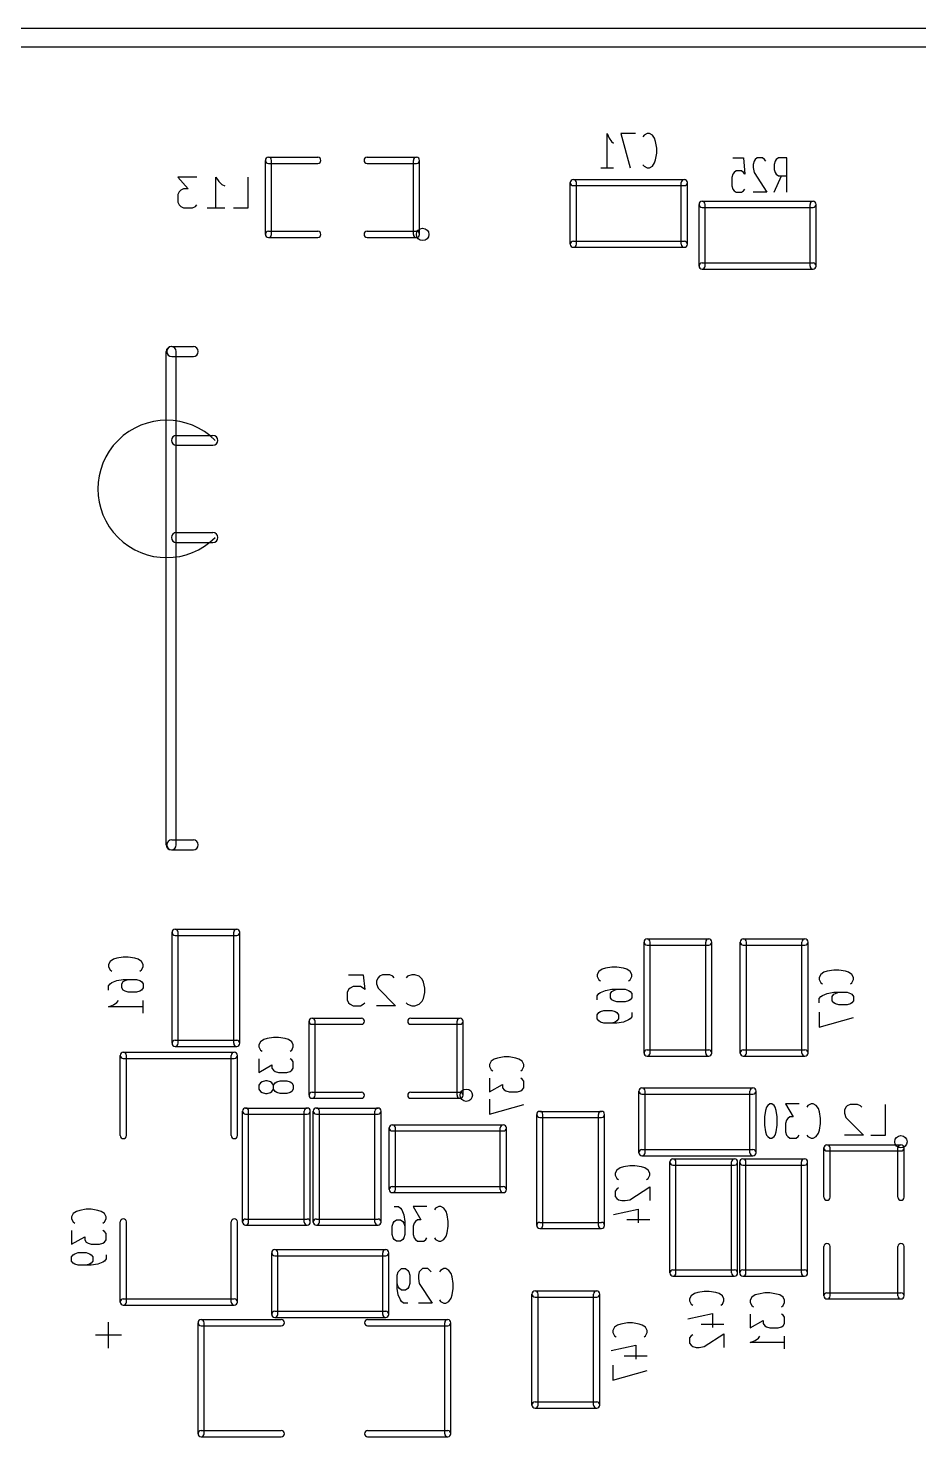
# Model space of a CAD drawing. Extents: x 32880 to 68030, y 27285 to 49782.
# Drawn here: x 47786 to 55008, y 38360 to 49782 of the extents above; entities that cross this region are included whole.
import ezdxf

# ---------------------------------------------------------------- set-up
doc = ezdxf.new("R2010")
doc.units = 0
doc.layers.add('BLACK', color=1, linetype='CONTINUOUS')

msp = doc.modelspace()

# ---------------------------------------------------------------- linework, layer by layer
at = {"layer": 'BLACK'}
for p, q in [((34455, 49782), (66455, 49782)), ((34455, 49632), (66455, 49632)), ((52480, 48649), (52480, 48929)), ((52480, 48929), (52497, 48889)), ((52497, 48889), (52515, 48862)), ((52711, 48929), (52591, 48929)), ((52591, 48929), (52668, 48649)), ((52780, 48915), (52771, 48902)), ((52806, 48929), (52780, 48915)), ((52823, 48929), (52806, 48929)), ((52848, 48915), (52823, 48929)), ((52866, 48889), (52848, 48915)), ((52874, 48862), (52866, 48889)), ((52515, 48862), (52532, 48849)), ((52883, 48809), (52874, 48862)), ((52883, 48769), (52883, 48809)), ((49710, 48110), (49710, 48710)), ((49735, 48735), (50135, 48735)), ((49735, 48685), (50135, 48685)), ((49760, 48110), (49760, 48710)), ((50535, 48735), (50935, 48735)), ((50535, 48685), (50935, 48685)), ((50910, 48110), (50910, 48710)), ((50960, 48110), (50960, 48710)), ((52771, 48675), (52780, 48662)), ((52780, 48662), (52806, 48649)), ((52823, 48649), (52848, 48662)), ((52848, 48662), (52866, 48689)), ((52866, 48689), (52874, 48715)), ((52874, 48715), (52883, 48769)), ((53501, 48731), (53587, 48731)), ((53587, 48731), (53596, 48597)), ((53672, 48704), (53664, 48677)), ((53664, 48677), (53664, 48651)), ((53681, 48717), (53672, 48704)), ((53698, 48731), (53681, 48717)), ((53741, 48731), (53698, 48731)), ((53758, 48717), (53741, 48731)), ((53767, 48704), (53758, 48717)), ((53844, 48704), (53835, 48677)), ((53835, 48677), (53835, 48637)), ((53852, 48717), (53844, 48704)), ((53870, 48731), (53852, 48717)), ((53938, 48731), (53870, 48731)), ((53938, 48451), (53938, 48731)), ((49154, 48575), (49000, 48575)), ((49000, 48575), (49083, 48480)), ((49309, 48325), (49309, 48575)), ((49309, 48575), (49333, 48539)), ((49570, 48325), (49570, 48575)), ((52207, 48555), (53107, 48555)), ((52429, 48649), (52532, 48649)), ((52806, 48649), (52823, 48649)), ((53501, 48597), (53493, 48571)), ((53493, 48571), (53493, 48504)), ((53510, 48611), (53501, 48597)), ((53527, 48624), (53510, 48611)), ((53570, 48624), (53527, 48624)), ((53587, 48611), (53570, 48624)), ((53596, 48597), (53587, 48611)), ((53664, 48651), (53672, 48611)), ((53672, 48611), (53775, 48451)), ((53835, 48637), (53844, 48611)), ((53835, 48451), (53895, 48584)), ((53844, 48611), (53852, 48597)), ((53852, 48597), (53870, 48584)), ((53870, 48584), (53938, 48584)), ((49011, 48456), (49000, 48432)), ((49000, 48432), (49000, 48372)), ((49023, 48468), (49011, 48456)), ((49047, 48480), (49023, 48468)), ((49083, 48480), (49047, 48480)), ((49333, 48539), (49357, 48515)), ((49357, 48515), (49380, 48503)), ((52182, 48030), (52182, 48530)), ((52207, 48505), (53107, 48505)), ((52232, 48030), (52232, 48530)), ((53082, 48030), (53082, 48530)), ((53132, 48030), (53132, 48530)), ((53493, 48504), (53501, 48477)), ((53501, 48477), (53510, 48464)), ((53510, 48464), (53527, 48451)), ((53527, 48451), (53570, 48451)), ((53570, 48451), (53587, 48464)), ((53587, 48464), (53596, 48477)), ((53775, 48451), (53664, 48451)), ((49000, 48372), (49011, 48349)), ((49011, 48349), (49023, 48337)), ((49023, 48337), (49047, 48325)), ((49047, 48325), (49119, 48325)), ((49119, 48325), (49142, 48337)), ((49142, 48337), (49154, 48349)), ((49238, 48325), (49380, 48325)), ((49451, 48325), (49570, 48325)), ((53226, 47853), (53226, 48353)), ((53251, 48378), (54151, 48378)), ((53251, 48328), (54151, 48328)), ((53276, 47853), (53276, 48353)), ((54126, 47853), (54126, 48353)), ((54176, 47853), (54176, 48353)), ((49735, 48135), (50135, 48135)), ((50535, 48135), (50935, 48135)), ((49735, 48085), (50135, 48085)), ((50535, 48085), (50935, 48085)), ((52207, 48055), (53107, 48055)), ((52207, 48005), (53107, 48005)), ((53251, 47878), (54151, 47878)), ((53251, 47828), (54151, 47828)), ((48950, 47200), (49126, 47200)), ((48906, 43160), (48906, 47160)), ((48950, 47120), (49126, 47120)), ((48986, 43160), (48986, 47160)), ((48989, 46480), (49285, 46480)), ((48989, 46400), (49285, 46400)), ((48989, 45692), (49285, 45692)), ((48989, 45612), (49285, 45612)), ((48950, 43200), (49126, 43200)), ((48950, 43120), (49126, 43120)), ((48953, 41551), (48953, 42451)), ((48978, 42476), (49478, 42476)), ((48978, 42426), (49478, 42426)), ((49003, 41551), (49003, 42451)), ((49453, 41551), (49453, 42451)), ((49503, 41551), (49503, 42451)), ((52805, 42397), (53305, 42397)), ((53585, 42397), (54085, 42397)), ((52780, 41472), (52780, 42372)), ((52805, 42347), (53305, 42347)), ((52830, 41472), (52830, 42372)), ((53280, 41472), (53280, 42372)), ((53330, 41472), (53330, 42372)), ((53560, 41472), (53560, 42372)), ((53585, 42347), (54085, 42347)), ((53610, 41472), (53610, 42372)), ((54060, 41472), (54060, 42372)), ((54110, 41472), (54110, 42372)), ((48452, 42214), (48438, 42189)), ((48438, 42189), (48438, 42172)), ((48438, 42172), (48452, 42146)), ((48478, 42232), (48452, 42214)), ((48505, 42240), (48478, 42232)), ((48558, 42249), (48505, 42240)), ((48598, 42249), (48558, 42249)), ((48652, 42240), (48598, 42249)), ((48678, 42232), (48652, 42240)), ((48705, 42214), (48678, 42232)), ((48718, 42189), (48705, 42214)), ((48705, 42146), (48718, 42172)), ((48718, 42172), (48718, 42189)), ((52440, 42152), (52414, 42134)), ((52467, 42160), (52440, 42152)), ((52520, 42169), (52467, 42160)), ((52560, 42169), (52520, 42169)), ((52614, 42160), (52560, 42169)), ((52640, 42152), (52614, 42160)), ((52667, 42134), (52640, 42152)), ((48438, 42017), (48452, 42034)), ((48452, 42146), (48465, 42137)), ((48452, 42034), (48465, 42043)), ((48465, 42043), (48505, 42060)), ((48505, 42060), (48558, 42069)), ((48545, 42034), (48558, 42052)), ((48545, 42000), (48545, 42034)), ((48558, 42069), (48665, 42069)), ((48558, 42052), (48572, 42060)), ((48572, 42060), (48598, 42069)), ((48665, 42069), (48692, 42060)), ((48692, 42137), (48705, 42146)), ((48692, 42060), (48705, 42052)), ((48705, 42052), (48718, 42034)), ((48718, 42034), (48718, 42000)), ((50385, 42106), (50504, 42106)), ((50504, 42106), (50516, 41987)), ((50623, 42082), (50612, 42058)), ((50612, 42058), (50612, 42034)), ((50612, 42034), (50623, 41999)), ((50635, 42094), (50623, 42082)), ((50659, 42106), (50635, 42094)), ((50719, 42106), (50659, 42106)), ((50742, 42094), (50719, 42106)), ((50754, 42082), (50742, 42094)), ((50862, 42094), (50850, 42082)), ((50897, 42106), (50862, 42094)), ((50921, 42106), (50897, 42106)), ((50957, 42094), (50921, 42106)), ((50981, 42070), (50957, 42094)), ((50992, 42046), (50981, 42070)), ((51004, 41999), (50992, 42046)), ((52414, 42134), (52400, 42109)), ((52400, 42109), (52400, 42092)), ((52400, 42092), (52414, 42066)), ((52414, 42066), (52427, 42057)), ((52654, 42057), (52667, 42066)), ((52680, 42109), (52667, 42134)), ((52667, 42066), (52680, 42092)), ((52680, 42092), (52680, 42109)), ((54213, 42110), (54199, 42085)), ((54199, 42085), (54199, 42068)), ((54199, 42068), (54213, 42042)), ((54239, 42128), (54213, 42110)), ((54213, 42042), (54226, 42033)), ((54266, 42136), (54239, 42128)), ((54319, 42145), (54266, 42136)), ((54359, 42145), (54319, 42145)), ((54413, 42136), (54359, 42145)), ((54439, 42128), (54413, 42136)), ((54466, 42110), (54439, 42128)), ((54453, 42033), (54466, 42042)), ((54479, 42085), (54466, 42110)), ((54466, 42042), (54479, 42068)), ((54479, 42068), (54479, 42085)), ((48438, 41983), (48438, 42017)), ((48558, 41983), (48545, 42000)), ((48572, 41974), (48558, 41983)), ((48598, 41966), (48572, 41974)), ((48665, 41966), (48598, 41966)), ((48692, 41974), (48665, 41966)), ((48705, 41983), (48692, 41974)), ((48718, 42000), (48705, 41983)), ((50385, 41987), (50374, 41963)), ((50374, 41963), (50374, 41903)), ((50397, 41999), (50385, 41987)), ((50421, 42011), (50397, 41999)), ((50481, 42011), (50421, 42011)), ((50504, 41999), (50481, 42011)), ((50516, 41987), (50504, 41999)), ((50623, 41999), (50766, 41856)), ((50992, 41915), (51004, 41963)), ((51004, 41963), (51004, 41999)), ((52400, 41937), (52414, 41954)), ((52400, 41903), (52400, 41937)), ((52414, 41954), (52427, 41963)), ((52427, 41963), (52467, 41980)), ((52467, 41980), (52520, 41989)), ((52507, 41954), (52520, 41972)), ((52507, 41920), (52507, 41954)), ((52520, 41903), (52507, 41920)), ((52520, 41989), (52627, 41989)), ((52520, 41972), (52534, 41980)), ((52534, 41980), (52560, 41989)), ((52627, 41989), (52654, 41980)), ((52654, 41980), (52667, 41972)), ((52667, 41972), (52680, 41954)), ((52680, 41920), (52667, 41903)), ((52680, 41954), (52680, 41920)), ((54199, 41913), (54213, 41930)), ((54213, 41930), (54226, 41939)), ((54226, 41939), (54266, 41956)), ((54266, 41956), (54319, 41965)), ((54306, 41930), (54319, 41948)), ((54306, 41896), (54306, 41930)), ((54319, 41965), (54426, 41965)), ((54319, 41948), (54333, 41956)), ((54333, 41956), (54359, 41965)), ((54426, 41965), (54453, 41956)), ((54453, 41956), (54466, 41948)), ((54466, 41948), (54479, 41930)), ((54479, 41930), (54479, 41896)), ((48438, 41846), (48478, 41863)), ((48718, 41846), (48438, 41846)), ((48478, 41863), (48505, 41881)), ((48505, 41881), (48518, 41898)), ((48718, 41795), (48718, 41898)), ((50374, 41903), (50385, 41880)), ((50385, 41880), (50397, 41868)), ((50397, 41868), (50421, 41856)), ((50421, 41856), (50481, 41856)), ((50481, 41856), (50504, 41868)), ((50504, 41868), (50516, 41880)), ((50766, 41856), (50612, 41856)), ((50850, 41880), (50862, 41868)), ((50862, 41868), (50897, 41856)), ((50897, 41856), (50921, 41856)), ((50921, 41856), (50957, 41868)), ((50957, 41868), (50981, 41892)), ((50981, 41892), (50992, 41915)), ((52414, 41801), (52427, 41809)), ((52427, 41809), (52454, 41818)), ((52454, 41818), (52520, 41818)), ((52534, 41894), (52520, 41903)), ((52520, 41818), (52547, 41809)), ((52560, 41886), (52534, 41894)), ((52547, 41809), (52560, 41801)), ((52627, 41886), (52560, 41886)), ((52654, 41894), (52627, 41886)), ((52667, 41903), (52654, 41894)), ((54199, 41879), (54199, 41913)), ((54319, 41879), (54306, 41896)), ((54333, 41870), (54319, 41879)), ((54359, 41862), (54333, 41870)), ((54426, 41862), (54359, 41862)), ((54453, 41870), (54426, 41862)), ((54466, 41879), (54453, 41870)), ((54479, 41896), (54466, 41879)), ((50064, 41130), (50064, 41730)), ((50089, 41755), (50489, 41755)), ((50089, 41705), (50489, 41705)), ((50114, 41130), (50114, 41730)), ((50889, 41755), (51289, 41755)), ((50889, 41705), (51289, 41705)), ((51264, 41130), (51264, 41730)), ((51314, 41130), (51314, 41730)), ((52400, 41783), (52414, 41801)), ((52400, 41749), (52400, 41783)), ((52414, 41732), (52400, 41749)), ((52427, 41723), (52414, 41732)), ((52454, 41715), (52427, 41723)), ((52560, 41715), (52454, 41715)), ((52547, 41723), (52520, 41715)), ((52560, 41732), (52547, 41723)), ((52560, 41801), (52574, 41783)), ((52574, 41749), (52560, 41732)), ((52614, 41723), (52560, 41715)), ((52574, 41783), (52574, 41749)), ((52654, 41741), (52614, 41723)), ((52667, 41749), (52654, 41741)), ((52680, 41766), (52667, 41749)), ((52680, 41801), (52680, 41766)), ((54199, 41802), (54199, 41682)), ((54199, 41682), (54479, 41759)), ((49696, 41581), (49670, 41563)), ((49723, 41589), (49696, 41581)), ((49776, 41598), (49723, 41589)), ((49816, 41598), (49776, 41598)), ((49870, 41589), (49816, 41598)), ((49896, 41581), (49870, 41589)), ((49923, 41563), (49896, 41581)), ((48558, 41478), (49458, 41478)), ((48978, 41576), (49478, 41576)), ((48978, 41526), (49478, 41526)), ((49670, 41563), (49656, 41538)), ((49656, 41538), (49656, 41521)), ((49656, 41521), (49670, 41495)), ((49670, 41495), (49683, 41486)), ((49910, 41486), (49923, 41495)), ((49936, 41538), (49923, 41563)), ((49923, 41495), (49936, 41521)), ((49936, 41521), (49936, 41538)), ((52805, 41497), (53305, 41497)), ((53585, 41497), (54085, 41497)), ((48533, 40803), (48533, 41453)), ((48558, 41428), (49458, 41428)), ((48583, 40803), (48583, 41453)), ((49433, 40803), (49433, 41453)), ((49483, 40803), (49483, 41453)), ((49656, 41426), (49656, 41315)), ((49656, 41315), (49763, 41375)), ((49763, 41375), (49763, 41349)), ((49763, 41349), (49776, 41332)), ((49923, 41418), (49910, 41426)), ((49936, 41401), (49923, 41418)), ((49923, 41332), (49936, 41349)), ((49936, 41349), (49936, 41401)), ((51540, 41405), (51526, 41380)), ((51526, 41380), (51526, 41363)), ((51526, 41363), (51540, 41337)), ((51566, 41423), (51540, 41405)), ((51593, 41431), (51566, 41423)), ((51646, 41440), (51593, 41431)), ((51686, 41440), (51646, 41440)), ((51740, 41431), (51686, 41440)), ((51766, 41423), (51740, 41431)), ((51793, 41405), (51766, 41423)), ((51806, 41380), (51793, 41405)), ((51793, 41337), (51806, 41363)), ((51806, 41363), (51806, 41380)), ((52805, 41447), (53305, 41447)), ((53585, 41447), (54085, 41447)), ((49683, 41238), (49670, 41230)), ((49710, 41247), (49683, 41238)), ((49723, 41247), (49710, 41247)), ((49750, 41238), (49723, 41247)), ((49763, 41230), (49750, 41238)), ((49776, 41332), (49790, 41323)), ((49790, 41323), (49816, 41315)), ((49790, 41230), (49803, 41238)), ((49803, 41238), (49830, 41247)), ((49816, 41315), (49883, 41315)), ((49830, 41247), (49883, 41247)), ((49883, 41315), (49910, 41323)), ((49883, 41247), (49910, 41238)), ((49910, 41323), (49923, 41332)), ((49910, 41238), (49923, 41230)), ((51526, 41268), (51526, 41157)), ((51540, 41337), (51553, 41328)), ((51780, 41328), (51793, 41337)), ((51793, 41260), (51780, 41268)), ((51806, 41243), (51793, 41260)), ((51806, 41191), (51806, 41243)), ((49670, 41230), (49656, 41212)), ((49656, 41212), (49656, 41178)), ((49656, 41178), (49670, 41161)), ((49670, 41161), (49683, 41152)), ((49683, 41152), (49710, 41144)), ((49710, 41144), (49723, 41144)), ((49723, 41144), (49750, 41152)), ((49750, 41152), (49763, 41161)), ((49776, 41212), (49763, 41230)), ((49763, 41161), (49776, 41178)), ((49776, 41212), (49790, 41230)), ((49776, 41178), (49776, 41212)), ((49790, 41161), (49776, 41178)), ((49803, 41152), (49790, 41161)), ((49830, 41144), (49803, 41152)), ((49883, 41144), (49830, 41144)), ((49910, 41152), (49883, 41144)), ((49923, 41161), (49910, 41152)), ((49923, 41230), (49936, 41212)), ((49936, 41178), (49923, 41161)), ((49936, 41212), (49936, 41178)), ((50089, 41155), (50489, 41155)), ((50889, 41155), (51289, 41155)), ((51526, 41157), (51633, 41217)), ((51633, 41217), (51633, 41191)), ((51633, 41191), (51646, 41174)), ((51646, 41174), (51660, 41165)), ((51660, 41165), (51686, 41157)), ((51686, 41157), (51753, 41157)), ((51753, 41157), (51780, 41165)), ((51780, 41165), (51793, 41174)), ((51793, 41174), (51806, 41191)), ((52738, 40664), (52738, 41164)), ((52763, 41189), (53663, 41189)), ((52763, 41139), (53663, 41139)), ((52788, 40664), (52788, 41164)), ((53638, 40664), (53638, 41164)), ((53688, 40664), (53688, 41164)), ((49549, 41026), (50049, 41026)), ((50089, 41105), (50489, 41105)), ((50123, 41026), (50623, 41026)), ((50889, 41105), (51289, 41105)), ((51526, 41097), (51526, 40977)), ((51526, 40977), (51806, 41054)), ((53765, 41007), (53757, 40954)), ((53774, 41034), (53765, 41007)), ((53783, 41047), (53774, 41034)), ((53800, 41061), (53783, 41047)), ((53817, 41061), (53800, 41061)), ((53834, 41047), (53817, 41061)), ((53843, 41034), (53834, 41047)), ((53851, 41007), (53843, 41034)), ((53860, 40954), (53851, 41007)), ((54039, 41061), (53928, 41061)), ((53928, 41061), (53988, 40954)), ((54108, 41047), (54099, 41034)), ((54134, 41061), (54108, 41047)), ((54151, 41061), (54134, 41061)), ((54176, 41047), (54151, 41061)), ((54194, 41021), (54176, 41047)), ((54202, 40994), (54194, 41021)), ((54416, 41032), (54405, 41008)), ((54405, 41008), (54405, 40984)), ((54428, 41044), (54416, 41032)), ((54452, 41056), (54428, 41044)), ((54512, 41056), (54452, 41056)), ((54535, 41044), (54512, 41056)), ((54547, 41032), (54535, 41044)), ((54737, 40806), (54737, 41056)), ((49524, 40101), (49524, 41001)), ((49549, 40976), (50049, 40976)), ((49574, 40101), (49574, 41001)), ((50024, 40101), (50024, 41001)), ((50074, 40101), (50074, 41001)), ((50098, 40101), (50098, 41001)), ((50123, 40976), (50623, 40976)), ((50148, 40101), (50148, 41001)), ((50598, 40101), (50598, 41001)), ((50648, 40101), (50648, 41001)), ((51910, 40074), (51910, 40974)), ((51935, 40999), (52435, 40999)), ((51935, 40949), (52435, 40949)), ((51960, 40074), (51960, 40974)), ((52410, 40074), (52410, 40974)), ((52460, 40074), (52460, 40974)), ((53757, 40954), (53757, 40887)), ((53860, 40887), (53860, 40954)), ((53936, 40927), (53928, 40901)), ((53928, 40901), (53928, 40834)), ((53945, 40941), (53936, 40927)), ((53962, 40954), (53945, 40941)), ((53988, 40954), (53962, 40954)), ((54211, 40941), (54202, 40994)), ((54202, 40847), (54211, 40901)), ((54211, 40901), (54211, 40941)), ((54405, 40984), (54416, 40949)), ((54416, 40949), (54559, 40806)), ((50714, 40365), (50714, 40865)), ((50739, 40890), (51639, 40890)), ((50739, 40840), (51639, 40840)), ((50764, 40365), (50764, 40865)), ((51614, 40365), (51614, 40865)), ((51664, 40365), (51664, 40865)), ((53757, 40887), (53765, 40834)), ((53765, 40834), (53774, 40807)), ((53774, 40807), (53783, 40794)), ((53783, 40794), (53800, 40781)), ((53800, 40781), (53817, 40781)), ((53817, 40781), (53834, 40794)), ((53834, 40794), (53843, 40807)), ((53843, 40807), (53851, 40834)), ((53851, 40834), (53860, 40887)), ((53928, 40834), (53936, 40807)), ((53936, 40807), (53945, 40794)), ((53945, 40794), (53962, 40781)), ((53962, 40781), (54014, 40781)), ((54014, 40781), (54031, 40794)), ((54031, 40794), (54039, 40807)), ((54099, 40807), (54108, 40794)), ((54108, 40794), (54134, 40781)), ((54134, 40781), (54151, 40781)), ((54151, 40781), (54176, 40794)), ((54176, 40794), (54194, 40821)), ((54194, 40821), (54202, 40847)), ((54559, 40806), (54405, 40806)), ((54618, 40806), (54737, 40806)), ((52763, 40689), (53663, 40689)), ((54238, 40303), (54238, 40703)), ((54263, 40728), (54863, 40728)), ((54263, 40678), (54863, 40678)), ((54288, 40303), (54288, 40703)), ((54838, 40303), (54838, 40703)), ((54888, 40303), (54888, 40703)), ((52613, 40549), (52586, 40541)), ((52666, 40558), (52613, 40549)), ((52706, 40558), (52666, 40558)), ((52760, 40549), (52706, 40558)), ((52786, 40541), (52760, 40549)), ((52763, 40639), (53663, 40639)), ((52989, 39689), (52989, 40589)), ((53014, 40614), (53514, 40614)), ((53014, 40564), (53514, 40564)), ((53039, 39689), (53039, 40589)), ((53489, 39689), (53489, 40589)), ((53539, 39689), (53539, 40589)), ((53556, 39689), (53556, 40589)), ((53581, 40614), (54081, 40614)), ((53581, 40564), (54081, 40564)), ((53606, 39689), (53606, 40589)), ((54056, 39689), (54056, 40589)), ((54106, 39689), (54106, 40589)), ((52560, 40523), (52546, 40498)), ((52546, 40498), (52546, 40481)), ((52546, 40481), (52560, 40455)), ((52586, 40541), (52560, 40523)), ((52560, 40455), (52573, 40446)), ((52813, 40523), (52786, 40541)), ((52800, 40446), (52813, 40455)), ((52826, 40498), (52813, 40523)), ((52813, 40455), (52826, 40481)), ((52826, 40481), (52826, 40498)), ((50739, 40390), (51639, 40390)), ((50739, 40340), (51639, 40340)), ((52560, 40369), (52546, 40352)), ((52546, 40352), (52546, 40309)), ((52573, 40378), (52560, 40369)), ((52666, 40283), (52826, 40386)), ((52826, 40386), (52826, 40275)), ((50755, 40227), (50789, 40227)), ((50789, 40227), (50806, 40213)), ((50806, 40213), (50815, 40200)), ((51020, 40227), (50909, 40227)), ((50909, 40227), (50969, 40120)), ((51089, 40213), (51080, 40200)), ((51115, 40227), (51089, 40213)), ((51132, 40227), (51115, 40227)), ((51157, 40213), (51132, 40227)), ((51175, 40187), (51157, 40213)), ((52533, 40164), (52733, 40207)), ((52546, 40309), (52560, 40292)), ((52560, 40292), (52573, 40283)), ((52573, 40283), (52600, 40275)), ((52600, 40275), (52626, 40275)), ((52626, 40275), (52666, 40283)), ((52733, 40207), (52733, 40095)), ((48152, 40170), (48138, 40145)), ((48138, 40145), (48138, 40128)), ((48138, 40128), (48152, 40102)), ((48178, 40188), (48152, 40170)), ((48152, 40102), (48165, 40093)), ((48205, 40196), (48178, 40188)), ((48258, 40205), (48205, 40196)), ((48298, 40205), (48258, 40205)), ((48352, 40196), (48298, 40205)), ((48378, 40188), (48352, 40196)), ((48405, 40170), (48378, 40188)), ((48392, 40093), (48405, 40102)), ((48418, 40145), (48405, 40170)), ((48405, 40102), (48418, 40128)), ((48418, 40128), (48418, 40145)), ((48533, 39453), (48533, 40103)), ((48583, 39453), (48583, 40103)), ((49433, 39453), (49433, 40103)), ((49483, 39453), (49483, 40103)), ((49549, 40126), (50049, 40126)), ((50123, 40126), (50623, 40126)), ((50738, 40067), (50746, 40093)), ((50746, 40093), (50755, 40107)), ((50755, 40107), (50772, 40120)), ((50772, 40120), (50806, 40120)), ((50806, 40120), (50824, 40107)), ((50815, 40200), (50832, 40160)), ((50824, 40107), (50832, 40093)), ((50832, 40160), (50841, 40107)), ((50832, 40093), (50841, 40067)), ((50841, 40107), (50841, 40000)), ((50917, 40093), (50909, 40067)), ((50926, 40107), (50917, 40093)), ((50943, 40120), (50926, 40107)), ((50969, 40120), (50943, 40120)), ((51183, 40160), (51175, 40187)), ((51192, 40107), (51183, 40160)), ((51192, 40067), (51192, 40107)), ((51935, 40099), (52435, 40099)), ((52640, 40121), (52826, 40121)), ((48138, 40033), (48138, 39922)), ((48138, 39922), (48245, 39982)), ((48245, 39982), (48245, 39956)), ((48405, 40025), (48392, 40033)), ((48418, 40008), (48405, 40025)), ((48418, 39956), (48418, 40008)), ((49549, 40076), (50049, 40076)), ((50123, 40076), (50623, 40076)), ((50738, 40000), (50738, 40067)), ((50746, 39973), (50738, 40000)), ((50841, 40000), (50832, 39973)), ((50909, 40067), (50909, 40000)), ((50909, 40000), (50917, 39973)), ((51157, 39960), (51175, 39987)), ((51175, 39987), (51183, 40013)), ((51183, 40013), (51192, 40067)), ((51935, 40049), (52435, 40049)), ((48245, 39956), (48258, 39939)), ((48258, 39939), (48272, 39930)), ((48272, 39930), (48298, 39922)), ((48298, 39922), (48365, 39922)), ((48365, 39922), (48392, 39930)), ((48392, 39930), (48405, 39939)), ((48405, 39939), (48418, 39956)), ((49786, 39878), (50686, 39878)), ((50755, 39960), (50746, 39973)), ((50772, 39947), (50755, 39960)), ((50806, 39947), (50772, 39947)), ((50824, 39960), (50806, 39947)), ((50832, 39973), (50824, 39960)), ((50917, 39973), (50926, 39960)), ((50926, 39960), (50943, 39947)), ((50943, 39947), (50995, 39947)), ((50995, 39947), (51012, 39960)), ((51012, 39960), (51020, 39973)), ((51080, 39973), (51089, 39960)), ((51089, 39960), (51115, 39947)), ((51115, 39947), (51132, 39947)), ((51132, 39947), (51157, 39960)), ((54238, 39503), (54238, 39903)), ((54288, 39503), (54288, 39903)), ((54838, 39503), (54838, 39903)), ((54888, 39503), (54888, 39903)), ((48138, 39819), (48152, 39837)), ((48138, 39785), (48138, 39819)), ((48152, 39768), (48138, 39785)), ((48152, 39837), (48165, 39845)), ((48165, 39759), (48152, 39768)), ((48165, 39845), (48192, 39854)), ((48192, 39751), (48165, 39759)), ((48192, 39854), (48258, 39854)), ((48298, 39751), (48192, 39751)), ((48258, 39854), (48285, 39845)), ((48285, 39759), (48258, 39751)), ((48285, 39845), (48298, 39837)), ((48298, 39768), (48285, 39759)), ((48298, 39837), (48312, 39819)), ((48312, 39785), (48298, 39768)), ((48352, 39759), (48298, 39751)), ((48312, 39819), (48312, 39785)), ((48392, 39777), (48352, 39759)), ((48405, 39785), (48392, 39777)), ((48418, 39802), (48405, 39785)), ((48418, 39837), (48418, 39802)), ((49761, 39353), (49761, 39853)), ((49786, 39828), (50686, 39828)), ((49811, 39353), (49811, 39853)), ((50661, 39353), (50661, 39853)), ((50711, 39353), (50711, 39853)), ((50779, 39670), (50787, 39697)), ((50779, 39564), (50779, 39670)), ((50787, 39697), (50796, 39710)), ((50796, 39710), (50813, 39724)), ((50813, 39724), (50847, 39724)), ((50847, 39724), (50865, 39710)), ((50865, 39710), (50873, 39697)), ((50873, 39697), (50882, 39670)), ((50882, 39670), (50882, 39604)), ((50958, 39697), (50950, 39670)), ((50950, 39670), (50950, 39644)), ((50950, 39644), (50958, 39604)), ((50967, 39710), (50958, 39697)), ((50984, 39724), (50967, 39710)), ((51027, 39724), (50984, 39724)), ((51044, 39710), (51027, 39724)), ((51053, 39697), (51044, 39710)), ((51130, 39710), (51121, 39697)), ((51156, 39724), (51130, 39710)), ((51173, 39724), (51156, 39724)), ((51198, 39710), (51173, 39724)), ((51216, 39684), (51198, 39710)), ((51224, 39657), (51216, 39684)), ((51233, 39604), (51224, 39657)), ((53014, 39714), (53514, 39714)), ((53014, 39664), (53514, 39664)), ((53581, 39714), (54081, 39714)), ((53581, 39664), (54081, 39664)), ((50787, 39577), (50779, 39604)), ((50787, 39510), (50779, 39564)), ((50796, 39564), (50787, 39577)), ((50813, 39550), (50796, 39564)), ((50847, 39550), (50813, 39550)), ((50865, 39564), (50847, 39550)), ((50873, 39577), (50865, 39564)), ((50882, 39604), (50873, 39577)), ((50958, 39604), (51061, 39444)), ((51224, 39510), (51233, 39564)), ((51233, 39564), (51233, 39604)), ((51896, 39543), (52396, 39543)), ((53188, 39522), (53162, 39504)), ((53215, 39530), (53188, 39522)), ((53268, 39539), (53215, 39530)), ((53308, 39539), (53268, 39539)), ((53362, 39530), (53308, 39539)), ((53388, 39522), (53362, 39530)), ((53415, 39504), (53388, 39522)), ((53760, 39527), (53707, 39518)), ((53800, 39527), (53760, 39527)), ((53854, 39518), (53800, 39527)), ((54263, 39528), (54863, 39528)), ((48558, 39478), (49458, 39478)), ((48558, 39428), (49458, 39428)), ((50805, 39470), (50787, 39510)), ((50813, 39457), (50805, 39470)), ((50830, 39444), (50813, 39457)), ((50865, 39444), (50830, 39444)), ((51061, 39444), (50950, 39444)), ((51121, 39470), (51130, 39457)), ((51130, 39457), (51156, 39444)), ((51156, 39444), (51173, 39444)), ((51173, 39444), (51198, 39457)), ((51198, 39457), (51216, 39484)), ((51216, 39484), (51224, 39510)), ((51871, 38618), (51871, 39518)), ((51896, 39493), (52396, 39493)), ((51921, 38618), (51921, 39518)), ((52371, 38618), (52371, 39518)), ((52421, 38618), (52421, 39518)), ((53162, 39504), (53148, 39479)), ((53148, 39479), (53148, 39462)), ((53148, 39462), (53162, 39436)), ((53162, 39436), (53175, 39427)), ((53402, 39427), (53415, 39436)), ((53428, 39479), (53415, 39504)), ((53415, 39436), (53428, 39462)), ((53428, 39462), (53428, 39479)), ((53654, 39492), (53640, 39467)), ((53640, 39467), (53640, 39450)), ((53640, 39450), (53654, 39424)), ((53680, 39510), (53654, 39492)), ((53654, 39424), (53667, 39415)), ((53707, 39518), (53680, 39510)), ((53880, 39510), (53854, 39518)), ((53907, 39492), (53880, 39510)), ((53894, 39415), (53907, 39424)), ((53920, 39467), (53907, 39492)), ((53907, 39424), (53920, 39450)), ((53920, 39450), (53920, 39467)), ((54263, 39478), (54863, 39478)), ((49189, 39310), (49839, 39310)), ((49786, 39378), (50686, 39378)), ((49786, 39328), (50686, 39328)), ((50539, 39310), (51189, 39310)), ((53135, 39316), (53335, 39359)), ((53335, 39359), (53335, 39247)), ((53640, 39355), (53640, 39244)), ((53640, 39244), (53747, 39304)), ((53747, 39304), (53747, 39278)), ((53907, 39347), (53894, 39355)), ((53920, 39330), (53907, 39347)), ((53920, 39278), (53920, 39330)), ((48542, 39183), (48332, 39183)), ((48437, 39078), (48437, 39289)), ((49164, 38385), (49164, 39285)), ((49189, 39260), (49839, 39260)), ((49214, 38385), (49214, 39285)), ((50539, 39260), (51189, 39260)), ((51164, 38385), (51164, 39285)), ((51214, 38385), (51214, 39285)), ((52540, 39248), (52526, 39223)), ((52526, 39223), (52526, 39206)), ((52526, 39206), (52540, 39180)), ((52566, 39266), (52540, 39248)), ((52540, 39180), (52553, 39171)), ((52593, 39274), (52566, 39266)), ((52646, 39283), (52593, 39274)), ((52686, 39283), (52646, 39283)), ((52740, 39274), (52686, 39283)), ((52766, 39266), (52740, 39274)), ((52793, 39248), (52766, 39266)), ((52780, 39171), (52793, 39180)), ((52806, 39223), (52793, 39248)), ((52793, 39180), (52806, 39206)), ((52806, 39206), (52806, 39223)), ((53162, 39179), (53148, 39162)), ((53175, 39188), (53162, 39179)), ((53242, 39273), (53428, 39273)), ((53268, 39093), (53428, 39196)), ((53428, 39196), (53428, 39085)), ((53747, 39278), (53760, 39261)), ((53760, 39261), (53774, 39252)), ((53774, 39252), (53800, 39244)), ((53800, 39244), (53867, 39244)), ((53867, 39244), (53894, 39252)), ((53894, 39252), (53907, 39261)), ((53907, 39261), (53920, 39278)), ((52513, 39060), (52713, 39103)), ((52713, 39103), (52713, 38991)), ((53148, 39162), (53148, 39119)), ((53148, 39119), (53162, 39102)), ((53162, 39102), (53175, 39093)), ((53175, 39093), (53202, 39085)), ((53202, 39085), (53228, 39085)), ((53228, 39085), (53268, 39093)), ((53640, 39124), (53680, 39141)), ((53920, 39124), (53640, 39124)), ((53680, 39141), (53707, 39159)), ((53707, 39159), (53720, 39176)), ((53920, 39073), (53920, 39176)), ((52620, 39017), (52806, 39017)), ((52526, 38940), (52526, 38820)), ((52526, 38820), (52806, 38897)), ((51896, 38643), (52396, 38643)), ((51896, 38593), (52396, 38593)), ((49189, 38410), (49839, 38410)), ((50539, 38410), (51189, 38410)), ((49189, 38360), (49839, 38360)), ((50539, 38360), (51189, 38360))]:
    msp.add_line(p, q, dxfattribs=at)
for centre in [(50985, 48110), (51339, 41130), (54863, 40753)]:
    msp.add_circle(centre, 50, dxfattribs=at)
for centre, radius, start, end in [((49735, 48710), 25, 90, 270), ((49735, 48710), 25, 360, 540), ((50135, 48710), 25, 270, 450), ((50535, 48710), 25, 90, 270), ((50935, 48710), 25, 360, 540), ((50935, 48710), 25, 270, 450), ((52207, 48530), 25, 90, 270), ((52207, 48530), 25, 360, 540), ((53107, 48530), 25, 360, 540), ((53107, 48530), 25, 270, 450), ((53251, 48353), 25, 90, 270), ((53251, 48353), 25, 360, 540), ((54151, 48353), 25, 360, 540), ((54151, 48353), 25, 270, 450), ((49735, 48110), 25, 90, 270), ((49735, 48110), 25, 180, 360), ((50135, 48110), 25, 270, 450), ((50535, 48110), 25, 90, 270), ((50935, 48110), 25, 180, 360), ((50935, 48110), 25, 270, 450), ((52207, 48030), 25, 90, 270), ((52207, 48030), 25, 180, 360), ((53107, 48030), 25, 180, 360), ((53107, 48030), 25, 270, 450), ((53251, 47853), 25, 90, 270), ((54151, 47853), 25, 270, 450), ((53251, 47853), 25, 180, 360), ((54151, 47853), 25, 180, 360), ((48946, 47160), 40, 360, 540), ((48950, 47160), 40, 90, 270), ((49126, 47160), 40, 270, 450), ((48909, 46046), 557, 45, -45), ((48989, 46440), 40, 90, 270), ((49285, 46440), 40, 270, 450), ((48989, 45652), 40, 90, 270), ((49285, 45652), 40, 270, 450), ((48950, 43160), 40, 90, 270), ((49126, 43160), 40, 270, 450), ((48946, 43160), 40, 180, 360), ((48978, 42451), 25, 360, 540), ((48978, 42451), 25, 90, 270), ((49478, 42451), 25, 360, 540), ((49478, 42451), 25, 270, 450), ((52805, 42372), 25, 360, 540), ((52805, 42372), 25, 90, 270), ((53305, 42372), 25, 360, 540), ((53305, 42372), 25, 270, 450), ((53585, 42372), 25, 360, 540), ((53585, 42372), 25, 90, 270), ((54085, 42372), 25, 360, 540), ((54085, 42372), 25, 270, 450), ((50089, 41730), 25, 90, 270), ((50089, 41730), 25, 360, 540), ((50489, 41730), 25, 270, 450), ((50889, 41730), 25, 90, 270), ((51289, 41730), 25, 360, 540), ((51289, 41730), 25, 270, 450), ((48558, 41453), 25, 90, 270), ((48558, 41453), 25, 360, 540), ((48978, 41551), 25, 90, 270), ((48978, 41551), 25, 180, 360), ((49458, 41453), 25, 360, 540), ((49478, 41551), 25, 180, 360), ((49458, 41453), 25, 270, 450), ((49478, 41551), 25, 270, 450), ((52805, 41472), 25, 90, 270), ((52805, 41472), 25, 180, 360), ((53305, 41472), 25, 180, 360), ((53305, 41472), 25, 270, 450), ((53585, 41472), 25, 90, 270), ((53585, 41472), 25, 180, 360), ((54085, 41472), 25, 180, 360), ((54085, 41472), 25, 270, 450), ((50089, 41130), 25, 90, 270), ((50089, 41130), 25, 180, 360), ((50489, 41130), 25, 270, 450), ((50889, 41130), 25, 90, 270), ((51289, 41130), 25, 180, 360), ((51289, 41130), 25, 270, 450), ((52763, 41164), 25, 90, 270), ((52763, 41164), 25, 360, 540), ((53663, 41164), 25, 360, 540), ((53663, 41164), 25, 270, 450), ((49549, 41001), 25, 90, 270), ((49549, 41001), 25, 360, 540), ((50049, 41001), 25, 360, 540), ((50049, 41001), 25, 270, 450), ((50123, 41001), 25, 90, 270), ((50123, 41001), 25, 360, 540), ((50623, 41001), 25, 360, 540), ((50623, 41001), 25, 270, 450), ((51935, 40974), 25, 90, 270), ((51935, 40974), 25, 360, 540), ((52435, 40974), 25, 360, 540), ((52435, 40974), 25, 270, 450), ((48558, 40803), 25, 180, 360), ((49458, 40803), 25, 180, 360), ((50739, 40865), 25, 90, 270), ((50739, 40865), 25, 360, 540), ((51639, 40865), 25, 360, 540), ((51639, 40865), 25, 270, 450), ((52763, 40664), 25, 90, 270), ((52763, 40664), 25, 180, 360), ((53663, 40664), 25, 180, 360), ((53663, 40664), 25, 270, 450), ((54263, 40703), 25, 90, 270), ((54263, 40703), 25, 360, 540), ((54863, 40703), 25, 360, 540), ((54863, 40703), 25, 270, 450), ((53014, 40589), 25, 90, 270), ((53014, 40589), 25, 360, 540), ((53514, 40589), 25, 360, 540), ((53514, 40589), 25, 270, 450), ((53581, 40589), 25, 90, 270), ((53581, 40589), 25, 360, 540), ((54081, 40589), 25, 360, 540), ((54081, 40589), 25, 270, 450), ((50739, 40365), 25, 90, 270), ((50739, 40365), 25, 180, 360), ((51639, 40365), 25, 180, 360), ((51639, 40365), 25, 270, 450), ((54263, 40303), 25, 180, 360), ((54863, 40303), 25, 180, 360), ((48558, 40103), 25, 360, 540), ((49458, 40103), 25, 360, 540), ((49549, 40101), 25, 90, 270), ((49549, 40101), 25, 180, 360), ((50049, 40101), 25, 180, 360), ((50049, 40101), 25, 270, 450), ((50123, 40101), 25, 90, 270), ((50123, 40101), 25, 180, 360), ((50623, 40101), 25, 180, 360), ((50623, 40101), 25, 270, 450), ((51935, 40074), 25, 90, 270), ((52435, 40074), 25, 270, 450), ((51935, 40074), 25, 180, 360), ((52435, 40074), 25, 180, 360), ((49786, 39853), 25, 90, 270), ((49786, 39853), 25, 360, 540), ((50686, 39853), 25, 360, 540), ((50686, 39853), 25, 270, 450), ((54263, 39903), 25, 360, 540), ((54863, 39903), 25, 360, 540), ((53014, 39689), 25, 90, 270), ((53014, 39689), 25, 180, 360), ((53514, 39689), 25, 180, 360), ((53514, 39689), 25, 270, 450), ((53581, 39689), 25, 90, 270), ((53581, 39689), 25, 180, 360), ((54081, 39689), 25, 180, 360), ((54081, 39689), 25, 270, 450), ((51896, 39518), 25, 360, 540), ((51896, 39518), 25, 90, 270), ((52396, 39518), 25, 360, 540), ((52396, 39518), 25, 270, 450), ((54263, 39503), 25, 90, 270), ((54863, 39503), 25, 270, 450), ((48558, 39453), 25, 90, 270), ((48558, 39453), 25, 180, 360), ((49458, 39453), 25, 180, 360), ((49458, 39453), 25, 270, 450), ((54263, 39503), 25, 180, 360), ((54863, 39503), 25, 180, 360), ((49189, 39285), 25, 90, 270), ((49189, 39285), 25, 360, 540), ((49786, 39353), 25, 90, 270), ((49786, 39353), 25, 180, 360), ((49839, 39285), 25, 270, 450), ((50539, 39285), 25, 90, 270), ((50686, 39353), 25, 180, 360), ((50686, 39353), 25, 270, 450), ((51189, 39285), 25, 360, 540), ((51189, 39285), 25, 270, 450), ((51896, 38618), 25, 90, 270), ((51896, 38618), 25, 180, 360), ((52396, 38618), 25, 180, 360), ((52396, 38618), 25, 270, 450), ((49189, 38385), 25, 90, 270), ((49189, 38385), 25, 180, 360), ((49839, 38385), 25, 270, 450), ((50539, 38385), 25, 90, 270), ((51189, 38385), 25, 180, 360), ((51189, 38385), 25, 270, 450)]:
    msp.add_arc(centre, radius, start, end, dxfattribs=at)

doc.saveas('drawing.dxf')
